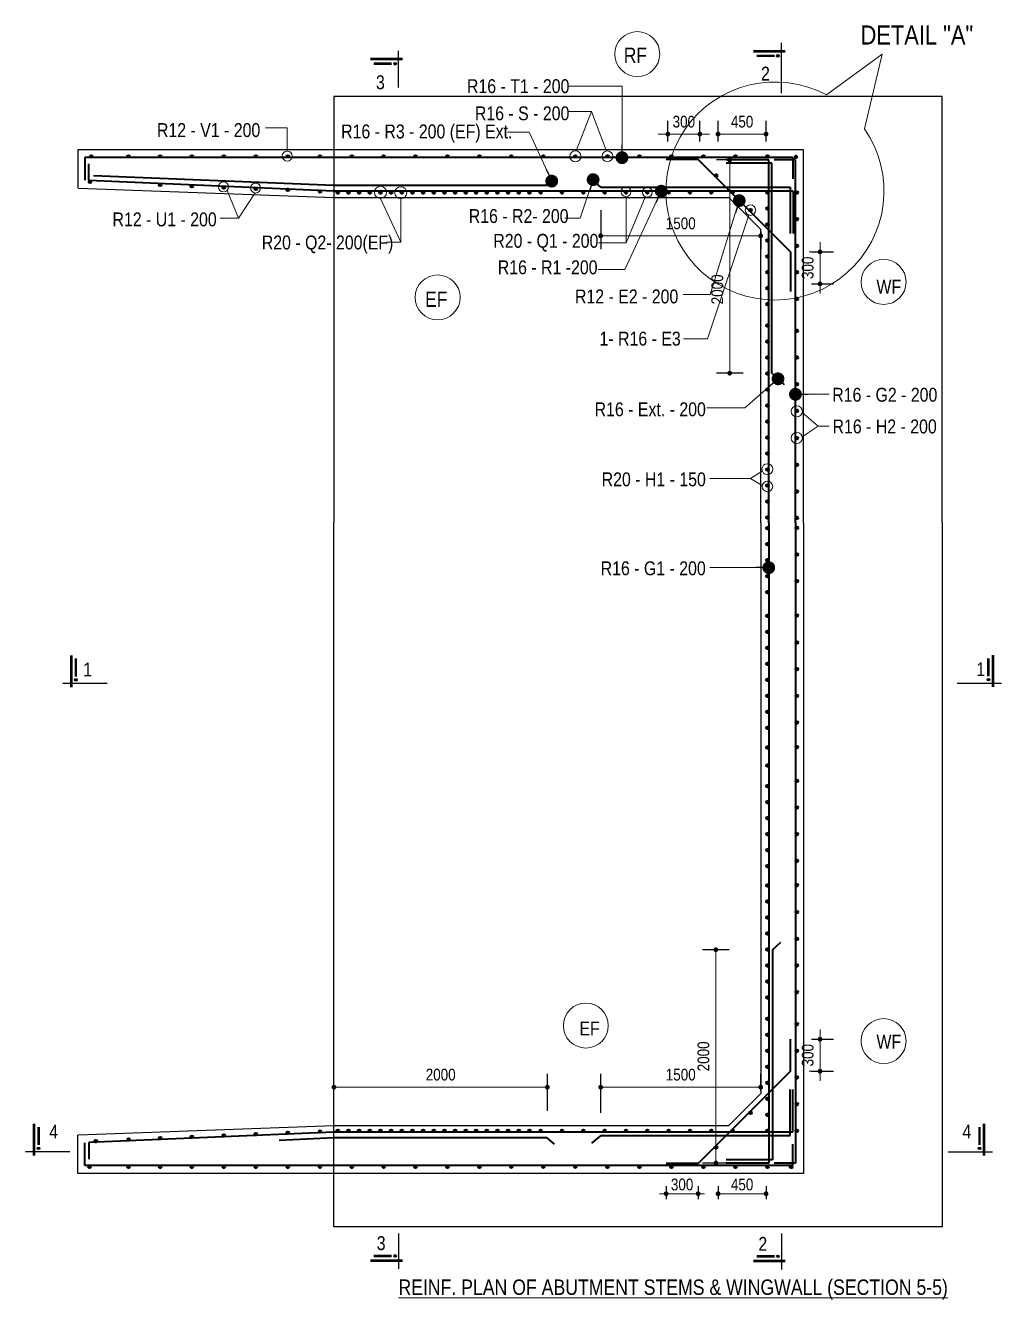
# Model space of a CAD drawing. Header units: millimetres. Extents: x -44822 to 222670, y -173707 to 25116.
# Drawn here: x 142569 to 151716, y 11327 to 23275 of the extents above; entities that cross this region are included whole.
import ezdxf

# ---------------------------------------------------------------- set-up
doc = ezdxf.new("R2010")
doc.units = ezdxf.units.MM
doc.header["$LTSCALE"] = 5
doc.header["$PDMODE"] = 2
doc.layers.add('Abutment W Line', color=200, linetype='Continuous')
doc.layers.add('Extra Line', color=70, linetype='Continuous')
for name, color, linetype, lineweight in [('Ber', 12, 'Continuous', 35), ('Dimision', 4, 'Continuous', 13), ('Text', 7, 'Continuous', 0)]:
    doc.layers.add(name, color=color, linetype=linetype, lineweight=lineweight)
doc.styles.get("Standard").update_dxf_attribs({"font": 'ARIALN.TTF'})
doc.dimstyles.new('ISO-25', dxfattribs={"dimtxt": 75, "dimasz": 45, "dimexe": 125, "dimexo": 75.625, "dimgap": 60, "dimtad": 1, "dimdec": 0, "dimtxsty": 'Standard', "dimblk": 'DOT', "dimcen": 52.5, "dimclrd": 256, "dimclre": 256, "dimclrt": 256, "dimadec": 0, "dimazin": 0, "dimtfac": 1, "dimtdec": 0, "dimtix": 1, "dimtmove": 0, "dimatfit": 3, "dimldrblk": 'DOT', "dimfxl": 1, "dimlwd": -1, "dimarcsym": 0})

# ---------------------------------------------------------------- blocks, each defined once
blk = doc.blocks.new('_Dot')
at = {"color": 0, "linetype": 'ByBlock', "lineweight": -2}
blk.add_line((-0.5, 0), (-1, 0), dxfattribs=at)
at = {"color": 0, "linetype": 'ByBlock', "const_width": 0.5}
blk.add_lwpolyline([(-0.25, 0, 1), (0.25, 0, 1)], format="xyb", close=True, dxfattribs=at)
blk = doc.blocks.new('*D268')
at = {"layer": 'Defpoints', "color": 0, "lineweight": 50, "transparency": 16777216}
for p in [(149060, 22256), (149060, 22110), (149510, 22110)]:
    blk.add_point(p, dxfattribs=at)
at = {"layer": 'Dimision', "lineweight": -2, "transparency": 16777216}
for p, q in [((149060, 22186), (149060, 22381)), ((149510, 22186), (149510, 22381))]:
    blk.add_line(p, q, dxfattribs=at)
at = {"layer": 'Dimision', "transparency": 16777216}
blk.add_line((149465, 22256), (149105, 22256), dxfattribs=at)
at = {"layer": 'Dimision', "transparency": 16777216, "xscale": 45, "yscale": 45, "zscale": 45, "rotation": 180}
blk.add_blockref('_Dot', (149060, 22256), dxfattribs=at)
at = {"layer": 'Dimision', "transparency": 16777216, "xscale": 45, "yscale": 45, "zscale": 45}
blk.add_blockref('_Dot', (149510, 22256), dxfattribs=at)
at = {"layer": 'Dimision', "transparency": 16777216, "insert": (149285, 22372), "char_height": 110, "attachment_point": 5}
blk.add_mtext('450', dxfattribs=at)
blk = doc.blocks.new('*D269')
at = {"layer": 'Defpoints', "color": 0, "lineweight": 50, "transparency": 16777216}
for p in [(148589, 22256), (148589, 22110), (148889, 22110)]:
    blk.add_point(p, dxfattribs=at)
at = {"layer": 'Dimision', "lineweight": -2, "transparency": 16777216}
for p, q in [((148589, 22186), (148589, 22381)), ((148889, 22186), (148889, 22381))]:
    blk.add_line(p, q, dxfattribs=at)
at = {"layer": 'Dimision', "transparency": 16777216}
for p, q in [((148544, 22256), (148499, 22256)), ((148889, 22256), (148589, 22256)), ((148934, 22256), (148979, 22256))]:
    blk.add_line(p, q, dxfattribs=at)
at = {"layer": 'Dimision', "transparency": 16777216, "xscale": 45, "yscale": 45, "zscale": 45}
blk.add_blockref('_Dot', (148589, 22256), dxfattribs=at)
at = {"layer": 'Dimision', "transparency": 16777216, "xscale": 45, "yscale": 45, "zscale": 45, "rotation": 180}
blk.add_blockref('_Dot', (148889, 22256), dxfattribs=at)
at = {"layer": 'Dimision', "transparency": 16777216, "insert": (148739, 22372), "char_height": 110, "attachment_point": 5}
blk.add_mtext('300', dxfattribs=at)
blk = doc.blocks.new('*D280')
at = {"layer": 'Defpoints', "color": 0, "lineweight": 50, "transparency": 16777216}
for p in [(149860, 21152), (149860, 20852), (150016, 20852)]:
    blk.add_point(p, dxfattribs=at)
at = {"layer": 'Dimision', "lineweight": -2, "transparency": 16777216}
for p, q in [((149936, 21152), (150141, 21152)), ((149936, 20852), (150141, 20852))]:
    blk.add_line(p, q, dxfattribs=at)
at = {"layer": 'Dimision', "transparency": 16777216}
for p, q in [((150016, 21197), (150016, 21242)), ((150016, 21152), (150016, 20852)), ((150016, 20807), (150016, 20762))]:
    blk.add_line(p, q, dxfattribs=at)
at = {"layer": 'Dimision', "transparency": 16777216, "xscale": 45, "yscale": 45, "zscale": 45}
for p, rotation in [((150016, 21152), 270), ((150016, 20852), 90)]:
    blk.add_blockref('_Dot', p, dxfattribs=dict(at, rotation=rotation))
at = {"layer": 'Dimision', "transparency": 16777216, "insert": (149900, 21002), "char_height": 110, "attachment_point": 5, "rotation": 90}
blk.add_mtext('300', dxfattribs=at)
blk = doc.blocks.new('*D264')
at = {"layer": 'Defpoints', "color": 0, "lineweight": 50, "transparency": 16777216}
for p in [(147960, 21619), (149460, 21415), (147960, 21302)]:
    blk.add_point(p, dxfattribs=at)
at = {"layer": 'Dimision', "lineweight": -2, "transparency": 16777216}
for p, q in [((147960, 21543), (147960, 21177)), ((149460, 21339), (149460, 21177))]:
    blk.add_line(p, q, dxfattribs=at)
at = {"layer": 'Dimision', "transparency": 16777216}
blk.add_line((149415, 21302), (148005, 21302), dxfattribs=at)
at = {"layer": 'Dimision', "transparency": 16777216, "xscale": 45, "yscale": 45, "zscale": 45, "rotation": 180}
blk.add_blockref('_Dot', (147960, 21302), dxfattribs=at)
at = {"layer": 'Dimision', "transparency": 16777216, "xscale": 45, "yscale": 45, "zscale": 45}
blk.add_blockref('_Dot', (149460, 21302), dxfattribs=at)
at = {"layer": 'Dimision', "transparency": 16777216, "insert": (148710, 21418), "char_height": 110, "attachment_point": 5}
blk.add_mtext('1500', dxfattribs=at)
blk = doc.blocks.new('*D265')
at = {"layer": 'Defpoints', "color": 0, "lineweight": 50, "transparency": 16777216}
for p in [(149535, 22014), (149169, 20014), (149371, 20014)]:
    blk.add_point(p, dxfattribs=at)
at = {"layer": 'Dimision', "lineweight": -2, "transparency": 16777216}
for p, q in [((149459, 22014), (149044, 22014)), ((149295, 20014), (149044, 20014))]:
    blk.add_line(p, q, dxfattribs=at)
at = {"layer": 'Dimision', "transparency": 16777216}
blk.add_line((149169, 21969), (149169, 20059), dxfattribs=at)
at = {"layer": 'Dimision', "transparency": 16777216, "xscale": 45, "yscale": 45, "zscale": 45}
for p, rotation in [((149169, 22014), 90), ((149169, 20014), 270)]:
    blk.add_blockref('_Dot', p, dxfattribs=dict(at, rotation=rotation))
at = {"layer": 'Dimision', "transparency": 16777216, "insert": (149053, 20800), "char_height": 110, "attachment_point": 5, "rotation": 90}
blk.add_mtext('2000', dxfattribs=at)
blk = doc.blocks.new('*D272')
at = {"layer": 'Defpoints', "color": 0, "lineweight": 50, "transparency": 16777216}
for p in [(149060, 12465), (149510, 12465), (149060, 12319)]:
    blk.add_point(p, dxfattribs=at)
at = {"layer": 'Dimision', "lineweight": -2, "transparency": 16777216}
for p, q in [((149060, 12389), (149060, 12269)), ((149510, 12389), (149510, 12269))]:
    blk.add_line(p, q, dxfattribs=at)
at = {"layer": 'Dimision', "transparency": 16777216}
blk.add_line((149465, 12319), (149105, 12319), dxfattribs=at)
at = {"layer": 'Dimision', "transparency": 16777216, "xscale": 45, "yscale": 45, "zscale": 45, "rotation": 180}
blk.add_blockref('_Dot', (149060, 12319), dxfattribs=at)
at = {"layer": 'Dimision', "transparency": 16777216, "xscale": 45, "yscale": 45, "zscale": 45}
blk.add_blockref('_Dot', (149510, 12319), dxfattribs=at)
at = {"layer": 'Dimision', "transparency": 16777216, "insert": (149285, 12405), "char_height": 110, "attachment_point": 5}
blk.add_mtext('450', dxfattribs=at)
blk = doc.blocks.new('*D273')
at = {"layer": 'Defpoints', "color": 0, "lineweight": 50, "transparency": 16777216}
for p in [(148573, 12465), (148873, 12465), (148573, 12319)]:
    blk.add_point(p, dxfattribs=at)
at = {"layer": 'Dimision', "lineweight": -2, "transparency": 16777216}
for p, q in [((148573, 12389), (148573, 12269)), ((148873, 12389), (148873, 12269))]:
    blk.add_line(p, q, dxfattribs=at)
at = {"layer": 'Dimision', "transparency": 16777216}
blk.add_line((148828, 12319), (148618, 12319), dxfattribs=at)
at = {"layer": 'Dimision', "transparency": 16777216, "xscale": 45, "yscale": 45, "zscale": 45, "rotation": 180}
blk.add_blockref('_Dot', (148573, 12319), dxfattribs=at)
at = {"layer": 'Dimision', "transparency": 16777216, "xscale": 45, "yscale": 45, "zscale": 45}
blk.add_blockref('_Dot', (148873, 12319), dxfattribs=at)
at = {"layer": 'Dimision', "transparency": 16777216, "insert": (148723, 12405), "char_height": 110, "attachment_point": 5}
blk.add_mtext('300', dxfattribs=at)
blk = doc.blocks.new('*D281')
at = {"layer": 'Defpoints', "color": 0, "lineweight": 50, "transparency": 16777216}
for p in [(149860, 13768), (150016, 13768), (149860, 13468)]:
    blk.add_point(p, dxfattribs=at)
at = {"layer": 'Dimision', "lineweight": -2, "transparency": 16777216}
for p, q in [((149936, 13768), (150141, 13768)), ((149936, 13468), (150141, 13468))]:
    blk.add_line(p, q, dxfattribs=at)
at = {"layer": 'Dimision', "transparency": 16777216}
for p, q in [((150016, 13813), (150016, 13858)), ((150016, 13468), (150016, 13768)), ((150016, 13423), (150016, 13378))]:
    blk.add_line(p, q, dxfattribs=at)
at = {"layer": 'Dimision', "transparency": 16777216, "xscale": 45, "yscale": 45, "zscale": 45}
for p, rotation in [((150016, 13768), 270), ((150016, 13468), 90)]:
    blk.add_blockref('_Dot', p, dxfattribs=dict(at, rotation=rotation))
at = {"layer": 'Dimision', "transparency": 16777216, "insert": (149900, 13618), "char_height": 110, "attachment_point": 5, "rotation": 90}
blk.add_mtext('300', dxfattribs=at)
blk = doc.blocks.new('*D274')
at = {"layer": 'Defpoints', "color": 0, "lineweight": 50, "transparency": 16777216}
for p in [(147960, 13318), (149460, 13205), (147960, 13001)]:
    blk.add_point(p, dxfattribs=at)
at = {"layer": 'Dimision', "lineweight": -2, "transparency": 16777216}
for p, q in [((147960, 13077), (147960, 13443)), ((149460, 13281), (149460, 13443))]:
    blk.add_line(p, q, dxfattribs=at)
at = {"layer": 'Dimision', "transparency": 16777216}
blk.add_line((149415, 13318), (148005, 13318), dxfattribs=at)
at = {"layer": 'Dimision', "transparency": 16777216, "xscale": 45, "yscale": 45, "zscale": 45, "rotation": 180}
blk.add_blockref('_Dot', (147960, 13318), dxfattribs=at)
at = {"layer": 'Dimision', "transparency": 16777216, "xscale": 45, "yscale": 45, "zscale": 45}
blk.add_blockref('_Dot', (149460, 13318), dxfattribs=at)
at = {"layer": 'Dimision', "transparency": 16777216, "insert": (148710, 13435), "char_height": 110, "attachment_point": 5}
blk.add_mtext('1500', dxfattribs=at)
blk = doc.blocks.new('*D275')
at = {"layer": 'Defpoints', "color": 0, "lineweight": 50, "transparency": 16777216}
for p in [(149039, 14607), (149240, 14607), (149535, 12607)]:
    blk.add_point(p, dxfattribs=at)
at = {"layer": 'Dimision', "lineweight": -2, "transparency": 16777216}
for p, q in [((149165, 14607), (148914, 14607)), ((149459, 12607), (148914, 12607))]:
    blk.add_line(p, q, dxfattribs=at)
at = {"layer": 'Dimision', "transparency": 16777216}
blk.add_line((149039, 12652), (149039, 14562), dxfattribs=at)
at = {"layer": 'Dimision', "transparency": 16777216, "xscale": 45, "yscale": 45, "zscale": 45}
for p, rotation in [((149039, 14607), 90), ((149039, 12607), 270)]:
    blk.add_blockref('_Dot', p, dxfattribs=dict(at, rotation=rotation))
at = {"layer": 'Dimision', "transparency": 16777216, "insert": (148923, 13607), "char_height": 110, "attachment_point": 5, "rotation": 90}
blk.add_mtext('2000', dxfattribs=at)
blk = doc.blocks.new('*D276')
at = {"layer": 'Defpoints', "color": 0, "lineweight": 50, "transparency": 16777216}
for p in [(147460, 13318), (145460, 13050), (147460, 13021)]:
    blk.add_point(p, dxfattribs=at)
at = {"layer": 'Dimision', "lineweight": -2, "transparency": 16777216}
for p, q in [((145460, 13126), (145460, 13443)), ((147460, 13096), (147460, 13443))]:
    blk.add_line(p, q, dxfattribs=at)
at = {"layer": 'Dimision', "transparency": 16777216}
blk.add_line((145505, 13318), (147415, 13318), dxfattribs=at)
at = {"layer": 'Dimision', "transparency": 16777216, "xscale": 45, "yscale": 45, "zscale": 45, "rotation": 180}
blk.add_blockref('_Dot', (145460, 13318), dxfattribs=at)
at = {"layer": 'Dimision', "transparency": 16777216, "xscale": 45, "yscale": 45, "zscale": 45}
blk.add_blockref('_Dot', (147460, 13318), dxfattribs=at)
at = {"layer": 'Dimision', "transparency": 16777216, "insert": (146460, 13435), "char_height": 110, "attachment_point": 5}
blk.add_mtext('2000', dxfattribs=at)

msp = doc.modelspace()

# ---------------------------------------------------------------- hatches: boundary and pattern name
at = {"layer": 'Ber'}
for points in [[(143198.7, 22047.5, -1), (143173.7, 22047.5, -1)], [(143198.7, 22047.5, -1), (143173.7, 22047.5, -1)], [(143546.5, 22047.5, -1), (143521.5, 22047.5, -1)], [(143546.5, 22047.5, -1), (143521.5, 22047.5, -1)], [(143844.4, 22047.5, -1), (143819.4, 22047.5, -1)], [(143844.4, 22047.5, -1), (143819.4, 22047.5, -1)], [(144141, 22047.5, -1), (144116, 22047.5, -1)], [(144141, 22047.5, -1), (144116, 22047.5, -1)], [(144439.1, 22047.5, -1), (144414.1, 22047.5, -1)], [(144439.1, 22047.5, -1), (144414.1, 22047.5, -1)], [(144739.8, 22047.5, -1), (144714.8, 22047.5, -1)], [(144739.8, 22047.5, -1), (144714.8, 22047.5, -1)], [(145040.4, 22047.5, -1), (145015.4, 22047.5, -1)], [(145040.4, 22047.5, -1), (145015.4, 22047.5, -1)], [(145341.1, 22047.5, -1), (145316.1, 22047.5, -1)], [(145639.2, 22047.5, -1), (145614.2, 22047.5, -1)], [(145937.8, 22047.5, -1), (145912.8, 22047.5, -1)], [(146236.5, 22047.5, -1), (146211.5, 22047.5, -1)], [(146236.5, 22047.5, -1), (146211.5, 22047.5, -1)], [(146536.5, 22047.5, -1), (146511.5, 22047.5, -1)], [(146536.5, 22047.5, -1), (146511.5, 22047.5, -1)], [(146836.5, 22047.5, -1), (146811.5, 22047.5, -1)], [(146836.5, 22047.5, -1), (146811.5, 22047.5, -1)], [(147135.1, 22047.5, -1), (147110.1, 22047.5, -1)], [(147135.1, 22047.5, -1), (147110.1, 22047.5, -1)], [(147435.1, 22047.5, -1), (147410.1, 22047.5, -1)], [(147435.1, 22047.5, -1), (147410.1, 22047.5, -1)], [(147735.1, 22047.5, -1), (147710.1, 22047.5, -1)], [(147735.1, 22047.5, -1), (147710.1, 22047.5, -1)], [(148035.1, 22047.5, -1), (148010.1, 22047.5, -1)], [(148035.1, 22047.5, -1), (148010.1, 22047.5, -1)], [(148335.1, 22047.5, -1), (148310.1, 22047.5, -1)], [(148335.1, 22047.5, -1), (148310.1, 22047.5, -1)], [(148635.1, 22047.5, -1), (148610.1, 22047.5, -1)], [(148635.1, 22047.5, -1), (148610.1, 22047.5, -1)], [(148935.1, 22047.5, -1), (148910.1, 22047.5, -1)], [(148935.1, 22047.5, -1), (148910.1, 22047.5, -1)], [(149235.1, 22047.5, -1), (149210.1, 22047.5, -1)], [(149235.1, 22047.5, -1), (149210.1, 22047.5, -1)], [(149535.1, 22047.5, -1), (149510.1, 22047.5, -1)], [(149535.1, 22047.5, -1), (149510.1, 22047.5, -1)], [(149802.9, 22041.3, -1), (149777.9, 22041.3, -1)], [(149802.9, 22041.3, -1), (149777.9, 22041.3, -1)], [(149054.5, 21866.2, -1), (149029.5, 21866.2, -1)], [(143186.1, 21808.6, -1), (143161.1, 21808.6, -1)], [(143844.4, 21780.8, -1), (143819.4, 21780.8, -1)], [(144141, 21767.6, -1), (144116, 21767.6, -1)], [(144439.1, 21754.9, -1), (144414.1, 21754.9, -1)], [(144739.8, 21741.5, -1), (144714.8, 21741.5, -1)], [(145040.4, 21732.2, -1), (145015.4, 21732.2, -1)], [(145341.1, 21716.4, -1), (145316.1, 21716.4, -1)], [(145508.3, 21709.7, -1), (145483.3, 21709.7, -1)], [(145608.3, 21709.7, -1), (145583.3, 21709.7, -1)], [(145708.3, 21709.7, -1), (145683.3, 21709.7, -1)], [(145808.3, 21709.7, -1), (145783.3, 21709.7, -1)], [(145908.3, 21709.7, -1), (145883.3, 21709.7, -1)], [(146008.3, 21709.7, -1), (145983.3, 21709.7, -1)], [(146108.3, 21709.7, -1), (146083.3, 21709.7, -1)], [(146208.3, 21709.7, -1), (146183.3, 21709.7, -1)], [(146308.3, 21709.7, -1), (146283.3, 21709.7, -1)], [(146408.3, 21709.7, -1), (146383.3, 21709.7, -1)], [(146508.3, 21709.7, -1), (146483.3, 21709.7, -1)], [(146608.3, 21709.7, -1), (146583.3, 21709.7, -1)], [(146708.3, 21709.7, -1), (146683.3, 21709.7, -1)], [(146805.9, 21709.7, -1), (146780.9, 21709.7, -1)], [(146905.9, 21709.7, -1), (146880.9, 21709.7, -1)], [(147005.9, 21709.7, -1), (146980.9, 21709.7, -1)], [(147105.9, 21709.7, -1), (147080.9, 21709.7, -1)], [(147205.9, 21709.7, -1), (147180.9, 21709.7, -1)], [(147305.9, 21709.7, -1), (147280.9, 21709.7, -1)], [(147409.4, 21709.7, -1), (147384.4, 21709.7, -1)], [(147609.3, 21709.7, -1), (147584.3, 21709.7, -1)], [(147809.3, 21709.7, -1), (147784.3, 21709.7, -1)], [(148009.3, 21709.7, -1), (147984.3, 21709.7, -1)], [(148209.3, 21709.7, -1), (148184.3, 21709.7, -1)], [(148409.3, 21709.7, -1), (148384.3, 21709.7, -1)], [(148609.3, 21709.7, -1), (148584.3, 21709.7, -1)], [(148809.3, 21709.7, -1), (148784.3, 21709.7, -1)], [(149009.3, 21709.7, -1), (148984.3, 21709.7, -1)], [(149209.3, 21709.7, -1), (149184.3, 21709.7, -1)], [(149535.1, 21709.7, -1), (149510.1, 21709.7, -1)], [(149810.1, 21709.7, -1), (149785.1, 21709.7, -1)], [(149376.5, 21543.2, -1), (149351.5, 21543.2, -1)], [(149535.1, 21559.7, -1), (149510.1, 21559.7, -1)], [(149535.1, 21409.7, -1), (149510.1, 21409.7, -1)], [(149810.1, 21459.7, -1), (149785.1, 21459.7, -1)], [(149535.1, 21259.7, -1), (149510.1, 21259.7, -1)], [(149810.1, 21209.7, -1), (149785.1, 21209.7, -1)], [(149535.1, 21109.7, -1), (149510.1, 21109.7, -1)], [(149535.1, 20959.7, -1), (149510.1, 20959.7, -1)], [(149810.1, 20959.7, -1), (149785.1, 20959.7, -1)], [(149535.1, 20809.7, -1), (149510.1, 20809.7, -1)], [(149535.1, 20659.7, -1), (149510.1, 20659.7, -1)], [(149810.1, 20709.7, -1), (149785.1, 20709.7, -1)], [(149535.1, 20459.7, -1), (149510.1, 20459.7, -1)], [(149535.1, 20309.7, -1), (149510.1, 20309.7, -1)], [(149810.1, 20409.7, -1), (149785.1, 20409.7, -1)], [(149535.1, 20159.7, -1), (149510.1, 20159.7, -1)], [(149810.1, 20159.7, -1), (149785.1, 20159.7, -1)], [(149535.1, 20009.7, -1), (149510.1, 20009.7, -1)], [(149535.1, 19859.7, -1), (149510.1, 19859.7, -1)], [(149810.1, 19909.7, -1), (149785.1, 19909.7, -1)], [(149535.1, 19709.7, -1), (149510.1, 19709.7, -1)], [(149810.1, 19659.7, -1), (149785.1, 19659.7, -1)], [(149535.1, 19559.7, -1), (149510.1, 19559.7, -1)], [(149535.1, 19409.7, -1), (149510.1, 19409.7, -1)], [(149810.1, 19405.9, -1), (149785.1, 19405.9, -1)], [(149535.1, 19259.7, -1), (149510.1, 19259.7, -1)], [(149535.1, 19109.7, -1), (149510.1, 19109.7, -1)], [(149810.1, 19155.9, -1), (149785.1, 19155.9, -1)], [(149535.1, 18959.7, -1), (149510.1, 18959.7, -1)], [(149810.1, 18905.9, -1), (149785.1, 18905.9, -1)], [(149535.1, 18809.7, -1), (149510.1, 18809.7, -1)], [(149535.1, 18659.7, -1), (149510.1, 18659.7, -1)], [(149810.1, 18655.9, -1), (149785.1, 18655.9, -1)], [(149535.1, 18560.3, 1), (149510.1, 18560.3, 1)], [(149810.1, 18564.1, 1), (149785.1, 18564.1, 1)], [(149535.1, 18410.3, 1), (149510.1, 18410.3, 1)], [(149810.1, 18314.1, 1), (149785.1, 18314.1, 1)], [(149535.1, 18260.3, 1), (149510.1, 18260.3, 1)], [(149535.1, 18110.3, 1), (149510.1, 18110.3, 1)], [(149810.1, 18064.1, 1), (149785.1, 18064.1, 1)], [(149535.1, 17960.3, 1), (149510.1, 17960.3, 1)], [(149535.1, 17739.2, 1), (149510.1, 17739.2, 1)], [(149810.1, 17743, 1), (149785.1, 17743, 1)], [(149535.1, 17589.2, 1), (149510.1, 17589.2, 1)], [(149535.1, 17439.2, 1), (149510.1, 17439.2, 1)], [(149810.1, 17489.2, 1), (149785.1, 17489.2, 1)], [(149535.1, 17289.2, 1), (149510.1, 17289.2, 1)], [(149810.1, 17239.2, 1), (149785.1, 17239.2, 1)], [(149535.1, 17139.2, 1), (149510.1, 17139.2, 1)], [(149535.1, 16989.2, 1), (149510.1, 16989.2, 1)], [(149810.1, 16989.2, 1), (149785.1, 16989.2, 1)], [(149535.1, 16839.2, 1), (149510.1, 16839.2, 1)], [(149810.1, 16739.2, 1), (149785.1, 16739.2, 1)], [(149535.1, 16689.2, 1), (149510.1, 16689.2, 1)], [(149535.1, 16504.2, 1), (149510.1, 16504.2, 1)], [(149810.1, 16508, 1), (149785.1, 16508, 1)], [(149535.1, 16333.7, 1), (149510.1, 16333.7, 1)], [(149535.1, 16142, 1), (149510.1, 16142, 1)], [(149810.1, 16192, 1), (149785.1, 16192, 1)], [(149535.1, 15992, 1), (149510.1, 15992, 1)], [(149810.1, 15942, 1), (149785.1, 15942, 1)], [(149535.1, 15842, 1), (149510.1, 15842, 1)], [(149535.1, 15692, 1), (149510.1, 15692, 1)], [(149810.1, 15692, 1), (149785.1, 15692, 1)], [(149535.1, 15542, 1), (149510.1, 15542, 1)], [(149810.1, 15442, 1), (149785.1, 15442, 1)], [(149535.1, 15392, 1), (149510.1, 15392, 1)], [(149535.1, 15210.3, 1), (149510.1, 15210.3, 1)], [(149810.1, 15214.1, 1), (149785.1, 15214.1, 1)], [(149535.1, 15060.3, 1), (149510.1, 15060.3, 1)], [(149810.1, 14960.3, 1), (149785.1, 14960.3, 1)], [(149535.1, 14910.3, 1), (149510.1, 14910.3, 1)], [(149535.1, 14760.3, 1), (149510.1, 14760.3, 1)], [(149810.1, 14710.3, 1), (149785.1, 14710.3, 1)], [(149535.1, 14610.3, 1), (149510.1, 14610.3, 1)], [(149535.1, 14460.3, 1), (149510.1, 14460.3, 1)], [(149810.1, 14460.3, 1), (149785.1, 14460.3, 1)], [(149535.1, 14310.3, 1), (149510.1, 14310.3, 1)], [(149810.1, 14210.3, 1), (149785.1, 14210.3, 1)], [(149535.1, 14160.3, 1), (149510.1, 14160.3, 1)], [(149535.1, 13960.3, 1), (149510.1, 13960.3, 1)], [(149810.1, 13910.3, 1), (149785.1, 13910.3, 1)], [(149535.1, 13810.3, 1), (149510.1, 13810.3, 1)], [(149535.1, 13660.3, 1), (149510.1, 13660.3, 1)], [(149810.1, 13660.3, 1), (149785.1, 13660.3, 1)], [(149535.1, 13510.3, 1), (149510.1, 13510.3, 1)], [(149810.1, 13410.3, 1), (149785.1, 13410.3, 1)], [(149535.1, 13360.3, 1), (149510.1, 13360.3, 1)], [(149535.1, 13210.3, 1), (149510.1, 13210.3, 1)], [(149810.1, 13160.3, 1), (149785.1, 13160.3, 1)], [(149376.5, 13076.8, 1), (149351.5, 13076.8, 1)], [(149535.1, 13060.3, 1), (149510.1, 13060.3, 1)], [(145341.1, 12903.5, 1), (145316.1, 12903.5, 1)], [(145508.3, 12910.3, 1), (145483.3, 12910.3, 1)], [(145608.3, 12910.3, 1), (145583.3, 12910.3, 1)], [(145708.3, 12910.3, 1), (145683.3, 12910.3, 1)], [(145808.3, 12910.3, 1), (145783.3, 12910.3, 1)], [(145908.3, 12910.3, 1), (145883.3, 12910.3, 1)], [(146008.3, 12910.3, 1), (145983.3, 12910.3, 1)], [(146108.3, 12910.3, 1), (146083.3, 12910.3, 1)], [(146208.3, 12910.3, 1), (146183.3, 12910.3, 1)], [(146308.3, 12910.3, 1), (146283.3, 12910.3, 1)], [(146408.3, 12910.3, 1), (146383.3, 12910.3, 1)], [(146508.3, 12910.3, 1), (146483.3, 12910.3, 1)], [(146608.3, 12910.3, 1), (146583.3, 12910.3, 1)], [(146708.3, 12910.3, 1), (146683.3, 12910.3, 1)], [(146805.9, 12910.3, 1), (146780.9, 12910.3, 1)], [(146905.9, 12910.3, 1), (146880.9, 12910.3, 1)], [(147005.9, 12910.3, 1), (146980.9, 12910.3, 1)], [(147105.9, 12910.3, 1), (147080.9, 12910.3, 1)], [(147205.9, 12910.3, 1), (147180.9, 12910.3, 1)], [(147305.9, 12910.3, 1), (147280.9, 12910.3, 1)], [(147409.4, 12910.3, 1), (147384.4, 12910.3, 1)], [(147609.3, 12910.3, 1), (147584.3, 12910.3, 1)], [(147809.3, 12910.3, 1), (147784.3, 12910.3, 1)], [(148009.3, 12910.3, 1), (147984.3, 12910.3, 1)], [(148209.3, 12910.3, 1), (148184.3, 12910.3, 1)], [(148409.3, 12910.3, 1), (148384.3, 12910.3, 1)], [(148609.3, 12910.3, 1), (148584.3, 12910.3, 1)], [(148809.3, 12910.3, 1), (148784.3, 12910.3, 1)], [(149009.3, 12910.3, 1), (148984.3, 12910.3, 1)], [(149209.3, 12910.3, 1), (149184.3, 12910.3, 1)], [(149535.1, 12910.3, 1), (149510.1, 12910.3, 1)], [(149810.1, 12910.3, 1), (149785.1, 12910.3, 1)], [(143241, 12813.1, 1), (143216, 12813.1, 1)], [(143548.4, 12827.3, 1), (143523.4, 12827.3, 1)], [(143844.4, 12839.9, 1), (143819.4, 12839.9, 1)], [(144141, 12852.5, 1), (144116, 12852.5, 1)], [(144439.1, 12865.4, 1), (144414.1, 12865.4, 1)], [(144739.8, 12878.6, 1), (144714.8, 12878.6, 1)], [(145040.4, 12890.4, 1), (145015.4, 12890.4, 1)], [(149054.5, 12753.7, 1), (149029.5, 12753.7, 1)], [(143180.4, 12572.5, 1), (143155.4, 12572.5, 1)], [(143545.6, 12572.5, 1), (143520.6, 12572.5, 1)], [(143844.4, 12572.5, 1), (143819.4, 12572.5, 1)], [(144141, 12572.5, 1), (144116, 12572.5, 1)], [(144439.1, 12572.5, 1), (144414.1, 12572.5, 1)], [(144739.8, 12572.5, 1), (144714.8, 12572.5, 1)], [(145040.4, 12572.5, 1), (145015.4, 12572.5, 1)], [(145341.1, 12572.5, 1), (145316.1, 12572.5, 1)], [(145639.2, 12572.5, 1), (145614.2, 12572.5, 1)], [(145937.8, 12572.5, 1), (145912.8, 12572.5, 1)], [(146236.5, 12572.5, 1), (146211.5, 12572.5, 1)], [(146536.5, 12572.5, 1), (146511.5, 12572.5, 1)], [(146836.5, 12572.5, 1), (146811.5, 12572.5, 1)], [(147135.1, 12572.5, 1), (147110.1, 12572.5, 1)], [(147435.1, 12572.5, 1), (147410.1, 12572.5, 1)], [(147735.1, 12572.5, 1), (147710.1, 12572.5, 1)], [(148035.1, 12572.5, 1), (148010.1, 12572.5, 1)], [(148335.1, 12572.5, 1), (148310.1, 12572.5, 1)], [(148635.1, 12572.5, 1), (148610.1, 12572.5, 1)], [(148935.1, 12572.5, 1), (148910.1, 12572.5, 1)], [(149235.1, 12572.5, 1), (149210.1, 12572.5, 1)], [(149535.1, 12572.5, 1), (149510.1, 12572.5, 1)], [(149757.5, 12571.8, 1), (149732.5, 12571.8, 1)]]:
    msp.add_hatch(color=256, dxfattribs=at).paths.add_polyline_path(points)
at = {"layer": 'Extra Line'}
for points in [[(149608.9, 22989.8, -1), (149633.4, 22989.8, -1)], [(146020.6, 22915.9, -1), (146045, 22915.9, -1)], [(143052.7, 17138.1, -1), (143028.3, 17138.1, -1)], [(151582, 17139.9, -1), (151606.4, 17139.9, -1)], [(142703.1, 12744.8, -1), (142678.6, 12744.8, -1)], [(151497.9, 12744.8, -1), (151522.3, 12744.8, -1)], [(146045, 11735.3, -1), (146020.6, 11735.3, -1)], [(149633.4, 11731.8, -1), (149608.9, 11731.8, -1)]]:
    msp.add_hatch(color=256, dxfattribs=at).paths.add_polyline_path(points)

# ---------------------------------------------------------------- linework, layer by layer
at = {"layer": 'Abutment W Line'}
for p, q in [((149860.1, 22110), (143060.1, 22110)), ((149860.1, 22110), (143065.7, 22110)), ((149860.1, 18610), (149860.1, 22110)), ((143065.7, 21748.9), (145460.1, 21660)), ((145460.1, 21660), (149160.1, 21660)), ((149460.1, 21360), (149160.1, 21660)), ((149460.1, 18610), (149460.1, 21360)), ((149460.1, 18610), (149460.1, 13260)), ((149860.1, 18610), (149860.1, 12510)), ((149460.1, 13260), (149160.1, 12960)), ((143065.7, 12871.1), (145460.1, 12960)), ((145460.1, 12960), (149160.1, 12960)), ((149860.1, 12510), (143060.1, 12510))]:
    msp.add_line(p, q, dxfattribs=at)
for points in [[(143060.1, 22110), (143060.1, 21749)], [(143060.1, 12510), (143060.1, 12871)]]:
    msp.add_lwpolyline(points, dxfattribs=at)
at = {"layer": 'Ber'}
for p, q in [((149760.8, 22035), (143123.9, 22035)), ((149760.8, 22035), (143123.9, 22035)), ((148872.8, 22018), (148572.5, 22018)), ((149738.5, 21152.3), (148872.8, 22018)), ((149535.1, 22013.7), (149135.1, 22013.7)), ((149535.1, 18610), (149535.1, 22013.7)), ((149785.1, 22013.7), (149585.1, 22013.7)), ((149760.8, 22035), (149760.8, 21835)), ((149785.1, 22030), (149785.1, 22035)), ((149785.1, 18610), (149785.1, 22013.7)), ((149563.8, 21983.1), (149135.1, 21983.1)), ((149563.8, 20014), (149563.8, 21983.1)), ((147458.4, 21775.3), (147543.9, 21849.5)), ((147960.1, 21759.9), (147874.5, 21834.1)), ((147960.1, 21759.9), (149735.5, 21759.9)), ((149735.5, 21759.9), (149735.5, 21322.3)), ((149763.9, 21722.3), (149763.9, 21322.3)), ((149738.5, 21152.3), (149738.5, 20780.7)), ((149738.5, 21152.3), (149738.5, 20851.7)), ((149563.8, 20014), (149680.2, 19908.2)), ((149535.1, 18610), (149535.1, 12606.5)), ((149785.1, 18610), (149785.1, 12605.4)), ((149570.4, 14607), (149647.5, 14677)), ((149570.4, 14607), (149570.4, 12637.1)), ((149738.5, 13467.7), (149738.5, 13768.3)), ((149738.5, 13467.7), (149738.5, 13768.3)), ((149738.5, 13467.7), (148872.8, 12602)), ((149735.8, 12866.5), (149735.8, 13297.7)), ((149760.6, 12897.7), (149760.6, 13297.7)), ((147960.1, 12866.5), (147874.5, 12792.3)), ((147960.1, 12866.5), (149735.8, 12866.5)), ((149760.8, 12585), (149760.8, 12785)), ((149760.8, 12585), (143123.9, 12585)), ((148872.8, 12602), (148572.5, 12602)), ((148872.8, 12602), (148572.5, 12602)), ((149570.4, 12637.1), (149135.1, 12637.1)), ((149535.1, 12606.5), (149135.1, 12606.5)), ((149785.1, 12606.3), (149585.1, 12606.3))]:
    msp.add_line(p, q, dxfattribs=at)
for points in [[(143123.9, 22035), (143123.9, 21837.8)], [(143123.9, 22035), (143123.9, 21823.1)], [(143163.6, 21822.2), (143163.6, 21977.3)], [(143163.6, 21822.2), (143163.6, 21977.3)], [(149763.9, 21722.3), (145460.1, 21722.3), (143163.6, 21822.2)], [(147527.7, 21835.4), (147458.4, 21775.3), (145460.1, 21775.3), (143205.9, 21864.1)], [(143123.9, 12585), (143123.9, 12796.9)], [(149760.6, 12897.7), (145460.1, 12897.7), (143163.6, 12797.8)], [(143163.6, 12797.8), (143163.6, 12642.7)], [(147527.7, 12784), (147458.4, 12844.1), (145460.1, 12844.1), (144947.2, 12819.5)]]:
    msp.add_lwpolyline(points, dxfattribs=at)
for centre in [(143186.2, 22047.5), (143186.2, 22047.5), (143534, 22047.5), (143534, 22047.5), (143831.9, 22047.5), (143831.9, 22047.5), (144128.5, 22047.5), (144128.5, 22047.5), (144426.6, 22047.5), (144426.6, 22047.5), (144727.3, 22047.5), (144727.3, 22047.5), (145027.9, 22047.5), (145027.9, 22047.5), (145328.6, 22047.5), (145626.7, 22047.5), (145925.3, 22047.5), (146224, 22047.5), (146224, 22047.5), (146524, 22047.5), (146524, 22047.5), (146824, 22047.5), (146824, 22047.5), (147122.6, 22047.5), (147122.6, 22047.5), (147422.6, 22047.5), (147422.6, 22047.5), (147722.6, 22047.5), (147722.6, 22047.5), (148022.6, 22047.5), (148022.6, 22047.5), (148322.6, 22047.5), (148322.6, 22047.5), (148622.6, 22047.5), (148622.6, 22047.5), (148922.6, 22047.5), (148922.6, 22047.5), (149222.6, 22047.5), (149222.6, 22047.5), (149522.6, 22047.5), (149522.6, 22047.5), (149790.4, 22041.3), (149790.4, 22041.3), (149042, 21866.2), (143173.6, 21808.6), (143831.9, 21780.8), (144128.5, 21767.6), (144426.6, 21754.9), (144727.3, 21741.5), (145027.9, 21732.2), (145328.6, 21716.4), (145495.8, 21709.7), (145595.8, 21709.7), (145695.8, 21709.7), (145795.8, 21709.7), (145895.8, 21709.7), (145995.8, 21709.7), (146095.8, 21709.7), (146195.8, 21709.7), (146295.8, 21709.7), (146395.8, 21709.7), (146495.8, 21709.7), (146595.8, 21709.7), (146695.8, 21709.7), (146793.4, 21709.7), (146893.4, 21709.7), (146993.4, 21709.7), (147093.4, 21709.7), (147193.4, 21709.7), (147293.4, 21709.7), (147396.9, 21709.7), (147596.8, 21709.7), (147796.8, 21709.7), (147996.8, 21709.7), (148196.8, 21709.7), (148396.8, 21709.7), (148596.8, 21709.7), (148796.8, 21709.7), (148996.8, 21709.7), (149196.8, 21709.7), (149522.6, 21709.7), (149797.6, 21709.7), (149364, 21543.2), (149522.6, 21559.7), (149522.6, 21409.7), (149797.6, 21459.7), (149522.6, 21259.7), (149797.6, 21209.7), (149522.6, 21109.7), (149522.6, 20959.7), (149797.6, 20959.7), (149522.6, 20809.7), (149522.6, 20659.7), (149797.6, 20709.7), (149522.6, 20459.7), (149522.6, 20309.7), (149797.6, 20409.7), (149522.6, 20159.7), (149797.6, 20159.7), (149522.6, 20009.7), (149522.6, 19859.7), (149797.6, 19909.7), (149522.6, 19709.7), (149797.6, 19659.7), (149522.6, 19559.7), (149522.6, 19409.7), (149797.6, 19405.9), (149522.6, 19259.7), (149522.6, 19109.7), (149797.6, 19155.9), (149522.6, 18959.7), (149797.6, 18905.9), (149522.6, 18809.7), (149522.6, 18659.7), (149797.6, 18655.9), (149522.6, 18560.3), (149797.6, 18564.1), (149522.6, 18410.3), (149797.6, 18314.1), (149522.6, 18260.3), (149522.6, 18110.3), (149797.6, 18064.1), (149522.6, 17960.3), (149522.6, 17739.2), (149797.6, 17743), (149522.6, 17589.2), (149522.6, 17439.2), (149797.6, 17489.2), (149522.6, 17289.2), (149797.6, 17239.2), (149522.6, 17139.2), (149522.6, 16989.2), (149797.6, 16989.2), (149522.6, 16839.2), (149797.6, 16739.2), (149522.6, 16689.2), (149522.6, 16504.2), (149797.6, 16508), (149522.6, 16333.7), (149522.6, 16142), (149797.6, 16192), (149522.6, 15992), (149797.6, 15942), (149522.6, 15842), (149522.6, 15692), (149797.6, 15692), (149522.6, 15542), (149797.6, 15442), (149522.6, 15392), (149522.6, 15210.3), (149797.6, 15214.1), (149522.6, 15060.3), (149797.6, 14960.3), (149522.6, 14910.3), (149522.6, 14760.3), (149797.6, 14710.3), (149522.6, 14610.3), (149522.6, 14460.3), (149797.6, 14460.3), (149522.6, 14310.3), (149797.6, 14210.3), (149522.6, 14160.3), (149522.6, 13960.3), (149797.6, 13910.3), (149522.6, 13810.3), (149522.6, 13660.3), (149797.6, 13660.3), (149522.6, 13510.3), (149797.6, 13410.3), (149522.6, 13360.3), (149522.6, 13210.3), (149797.6, 13160.3), (149364, 13076.8), (149522.6, 13060.3), (145328.6, 12903.5), (145495.8, 12910.3), (145595.8, 12910.3), (145695.8, 12910.3), (145795.8, 12910.3), (145895.8, 12910.3), (145995.8, 12910.3), (146095.8, 12910.3), (146195.8, 12910.3), (146295.8, 12910.3), (146395.8, 12910.3), (146495.8, 12910.3), (146595.8, 12910.3), (146695.8, 12910.3), (146793.4, 12910.3), (146893.4, 12910.3), (146993.4, 12910.3), (147093.4, 12910.3), (147193.4, 12910.3), (147293.4, 12910.3), (147396.9, 12910.3), (147596.8, 12910.3), (147796.8, 12910.3), (147996.8, 12910.3), (148196.8, 12910.3), (148396.8, 12910.3), (148596.8, 12910.3), (148796.8, 12910.3), (148996.8, 12910.3), (149196.8, 12910.3), (149522.6, 12910.3), (149797.6, 12910.3), (143228.5, 12813.1), (143535.9, 12827.3), (143831.9, 12839.9), (144128.5, 12852.5), (144426.6, 12865.4), (144727.3, 12878.6), (145027.9, 12890.4), (149042, 12753.7), (143167.9, 12572.5), (143533.1, 12572.5), (143831.9, 12572.5), (144128.5, 12572.5), (144426.6, 12572.5), (144727.3, 12572.5), (145027.9, 12572.5), (145328.6, 12572.5), (145626.7, 12572.5), (145925.3, 12572.5), (146224, 12572.5), (146524, 12572.5), (146824, 12572.5), (147122.6, 12572.5), (147422.6, 12572.5), (147722.6, 12572.5), (148022.6, 12572.5), (148322.6, 12572.5), (148622.6, 12572.5), (148922.6, 12572.5), (149222.6, 12572.5), (149522.6, 12572.5), (149745, 12571.8)]:
    msp.add_circle(centre, 12.5, dxfattribs=at)
for centre, start, end in [((149790.4, 22041.3), 0, 90), ((149790.4, 22041.3), 0, 90), ((149745, 12571.8), 270, 0)]:
    msp.add_arc(centre, 12.5, start, end, dxfattribs=at)
at = {"layer": 'Dimision', "ltscale": 5}
for p, q in [((148572.5, 22255.6), (148512.5, 22255.6)), ((148872.5, 22255.6), (148932.5, 22255.6)), ((150016, 21152.3), (150016, 21212.3)), ((150016, 20852.3), (150016, 20792.3)), ((150016, 13767.7), (150016, 13827.7)), ((150016, 13467.7), (150016, 13407.7)), ((148572.5, 12319), (148512.5, 12319))]:
    msp.add_line(p, q, dxfattribs=at)
at = {"layer": 'Dimision'}
for p, q in [((149914, 21152.3), (150017.9, 21152.3)), ((149914, 13467.7), (150017.9, 13467.7)), ((148872.5, 12319), (148932.5, 12319))]:
    msp.add_line(p, q, dxfattribs=at)
at = {"layer": 'Dimision', "color": 1}
msp.add_lwpolyline([(150432.6, 22305.7), (150599.4, 23006.8), (150077.5, 22622.7)], dxfattribs=at)
at = {"layer": 'Dimision'}
for points in [[(145021.1, 22096.4), (145021.1, 22314.5), (144817.3, 22314.5)], [(144721.1, 21703.7), (144565.4, 21466.6), (144394.5, 21466.6)], [(144457.8, 21728.1), (144565.4, 21466.6)], [(145896.8, 21653), (146086.4, 21241.8), (145953.7, 21241.8)], [(146086.4, 21650.7), (146086.4, 21241.8)]]:
    msp.add_lwpolyline(points, dxfattribs=at)
for centre in [(145021.8, 22049.6), (144424.2, 21760.7), (144725.1, 21750.5)]:
    msp.add_circle(centre, 46.9, dxfattribs=at)
at = {"layer": 'Dimision', "ltscale": 5}
for centre, radius in [((145895.8, 21709.7), 56.6), ((146086.4, 21706.6), 56)]:
    msp.add_circle(centre, radius, dxfattribs=at)
at = {"layer": 'Dimision', "color": 1}
msp.add_arc((149592.9, 21722.3), 1022.5, 61.71205, 34.78805, dxfattribs=at)
at = {"layer": 'Extra Line'}
for p, q in [((149653.9, 22639.6), (149653.9, 23112)), ((146065.6, 22693.3), (146065.6, 23038.1)), ((151160.1, 22610), (145460.1, 22610)), ((145460.1, 22610), (145460.1, 18610)), ((151160.1, 18610), (151160.1, 22610)), ((145460.1, 12010), (145460.1, 18610)), ((151160.1, 18610), (151160.1, 12010)), ((143334.2, 17105.3), (142918.3, 17105.3)), ((151300.5, 17107.1), (151716.4, 17107.1)), ((142984.6, 12712), (142568.7, 12712)), ((151216.4, 12712), (151632.3, 12712)), ((151160.1, 12010), (145460.1, 12010)), ((146065.6, 11945.4), (146065.6, 11613.1)), ((149653.9, 11945.4), (149653.9, 11609.6))]:
    msp.add_line(p, q, dxfattribs=at)
at = {"layer": 'Extra Line', "const_width": 24.4}
for points in [[(146103, 22959.3), (145801.6, 22959.3)], [(149691.3, 23033.2), (149390, 23033.2)], [(149590.2, 22989.8), (149420.2, 22989.8)], [(146001.8, 22915.9), (145831.8, 22915.9)], [(142997.1, 17067.9), (142997.1, 17369.3)], [(143040.5, 17169), (143040.5, 17339)], [(151594.2, 17170.9), (151594.2, 17340.9)], [(151637.6, 17069.7), (151637.6, 17371.1)], [(142647.5, 12674.6), (142647.5, 12976)], [(142690.9, 12775.7), (142690.9, 12945.7)], [(151510.1, 12775.7), (151510.1, 12945.7)], [(151553.5, 12674.6), (151553.5, 12976)], [(146001.8, 11735.3), (145831.8, 11735.3)], [(149590.2, 11731.8), (149420.2, 11731.8)], [(146103, 11691.9), (145801.6, 11691.9)], [(149691.3, 11688.4), (149390, 11688.4)]]:
    msp.add_lwpolyline(points, dxfattribs=at)
at = {"layer": 'Extra Line'}
for centre in [(149621.2, 22989.8), (146032.8, 22915.9), (143040.5, 17138.1), (151594.2, 17139.9), (142690.9, 12744.8), (151510.1, 12744.8), (146032.8, 11735.3), (149621.2, 11731.8)]:
    msp.add_circle(centre, 12.2, dxfattribs=at)
at = {"layer": 'Text'}
for points in [[(147731.4, 22099), (147872.7, 22469.2), (147659.4, 22469.2)], [(148015.3, 22097.5), (147872.7, 22469.2), (147659.4, 22469.2)], [(148198.4, 21669), (148198.4, 21235.3), (147937.8, 21235.3)], [(148375.1, 21665.4), (148198.4, 21235.3), (147937.8, 21235.3)], [(149347.8, 21496.9), (148962.1, 20336.9), (148736.5, 20336.9)], [(149848.7, 19644.4), (149996.9, 19518.5), (150102.4, 19518.5)], [(149849.5, 19416), (149996.9, 19518.5), (150102.4, 19518.5)], [(149474.5, 19095.5), (149364.5, 19027.1), (148984, 19027.1)], [(149473.5, 18959.3), (149364.5, 19027.1), (148984, 19027.1)]]:
    msp.add_lwpolyline(points, dxfattribs=at)
for centre, radius in [((148302.7, 23006.7), 210.8), ((147722.9, 22047.5), 52.2), ((148022.9, 22047.5), 50.6), ((148197, 21715.3), 46.3), ((148396.8, 21709.7), 45.6), ((149364, 21543.2), 49), ((150611.6, 20869.4), 210.8), ((146431.5, 20724.5), 210.8), ((149797.6, 19656), 52.5), ((149797.6, 19406), 52.9), ((149522.6, 19113.5), 51.3), ((149522.6, 18952.1), 49.6), ((147820.5, 13895.5), 210.8), ((150611.6, 13750.5), 210.8)]:
    msp.add_circle(centre, radius, dxfattribs=at)

# ---------------------------------------------------------------- texts
for s, height, p in [('DETAIL "A"', 178.75, (150395.5, 23095.9)), ('RF', 143, (148176, 22923.9)), ('2', 130, (149462.7, 22758.3)), ('3', 130, (145853.3, 22676.9)), (' R16 - T1 - 200', 130, (146665, 22640.7)), (' R16 - S - 200', 130, (146739.2, 22386.1)), ('R12 - V1 - 200', 130, (143800.9, 22228.6)), (' R16 - R3 - 200 (EF) Ext.', 130, (145485.6, 22215.9)), ('R12 - U1 - 200', 130, (143384.2, 21391.1)), (' R16 - R2- 200', 130, (146681.8, 21422.4)), (' R20 - Q2- 200(EF)', 130, (144742, 21174.6)), (' R20 - Q1 - 200', 130, (146911.6, 21190.1)), (' R16 - R1 -200', 130, (146953.7, 20941.8)), ('R12 - E2 - 200', 130, (147718.7, 20668.6)), ('WF', 130, (150544.5, 20760.3)), ('EF', 143, (146313.9, 20636.1)), ('1- R16 - E3', 130, (147948.6, 20272.9)), ('R16 - G2 - 200', 130, (150130, 19746.7)), ('R16 - Ext. - 200', 130, (147902.6, 19610.2)), ('R16 - H2 - 200', 130, (150132.9, 19449.4)), ('R20 - H1 - 150', 130, (147968.9, 18953.4)), ('R16 - G1 - 200', 130, (147959.4, 18119.2)), ('1', 130, (143109.8, 17170.7)), ('1', 130, (151481.1, 17172.6)), ('EF', 130, (147760.7, 13803.9)), ('WF', 130, (150544.5, 13679.6)), ('4', 130, (142791.7, 12837)), ('4', 130, (151349.8, 12837)), ('3', 130, (145860.7, 11790.8)), ('2', 130, (149437.8, 11783.7)), ('%%UREINF. PLAN OF ABUTMENT STEMS & WINGWALL (SECTION 5-5)', 144.5, (146063.9, 11370.3))]:
    msp.add_text(s, height=height, dxfattribs=at).set_placement(p)

# ---------------------------------------------------------------- dimensions: what is measured, and where the dimension line sits
at = {"layer": 'Dimision'}
for base, p1, p2, angle, override, picture, middle in [((148589.2, 22255.6), (148889.2, 22110), (148589.2, 22110), 180, {"dimtxt": 110, "dimtmove": 1}, '*D269', (148739.2, 22371.7)), ((147960.1, 21301.5), (149460.1, 21414.5), (147960.1, 21618.7), 180, {"dimtxt": 110, "dimtmove": 1}, '*D264', (148710.1, 21417.7)), ((150016, 20852.3), (149860.1, 21152.3), (149860.1, 20852.3), 90, {"dimtxt": 110, "dimtmove": 1}, '*D280', (149899.9, 21002.3)), ((149038.7027, 14606.9853), (149535.0698, 12606.5265), (149240.4222, 14606.9853), 270, {"dimtxt": 110, "dimtmove": 1}, '*D275', (148922.5396, 13606.7559)), ((150016, 13767.7), (149860.1, 13467.7), (149860.1, 13767.7), 270, {"dimtxt": 110, "dimtmove": 1}, '*D281', (149899.9, 13617.7)), ((147960.1, 13318.4), (149460.1, 13205.5), (147960.1, 13001.2), 180, {"dimtxt": 110, "dimtmove": 1}, '*D274', (148710.1, 13434.6)), ((148572.5, 12319), (148872.5, 12464.6), (148572.5, 12464.6), 180, {"dimtxt": 110, "dimexe": 50, "dimgap": 30, "dimtmove": 1}, '*D273', (148722.5, 12405.1))]:
    dim = msp.add_linear_dim(base=base, p1=p1, p2=p2, angle=angle, dimstyle='ISO-25', override=override, dxfattribs=at)
    dim.commit()
    dim.dimension.update_dxf_attribs({"geometry": picture, "text_midpoint": middle})
for base, p1, p2, text, override, picture, middle in [((149060.2, 22255.6), (149510.1, 22110), (149060.2, 22110), '450', {"dimtxt": 110, "dimtmove": 1}, '*D268', (149285.1, 22371.7)), ((147460.1, 13318.4), (145460.1, 13050.4), (147460.1, 13020.6), '2000', {"dimtxt": 110, "dimtmove": 1}, '*D276', (146460.1, 13434.6)), ((149060.2, 12319), (149510.1, 12464.6), (149060.2, 12464.6), '450', {"dimtxt": 110, "dimexe": 50, "dimgap": 30, "dimtmove": 1}, '*D272', (149285.1, 12405.1))]:
    dim = msp.add_linear_dim(base=base, p1=p1, p2=p2, angle=180, text=text, dimstyle='ISO-25', override=override, dxfattribs=at)
    dim.commit()
    dim.dimension.update_dxf_attribs({"geometry": picture, "text_midpoint": middle})
dim = msp.add_linear_dim(base=(149168.9, 20014), p1=(149535.1, 22013.7), p2=(149370.6, 20014), angle=90, dimstyle='ISO-25', override={"dimtxt": 110, "dimtmove": 1}, dxfattribs=at)
dim.commit()
dim.dimension.update_dxf_attribs({"geometry": '*D265', "text_midpoint": (149168.9, 20799.8), "dimtype": 160})

# ---------------------------------------------------------------- leaders
at = {"layer": 'Text'}
for points in [[(148159.7, 22035), (148159.7, 22705.1), (147659, 22705.1)], [(147501.2, 21815.1), (147290.3, 22272.6), (147087.1, 22272.6)], [(147888.8, 21829), (147767.3, 21467.7), (147624.8, 21467.7)], [(148527.6, 21720.6), (148187.1, 20986.2), (147936.7, 20986.2)], [(149258.4, 21632.3), (148984.7, 20753.2), (148733.4, 20753.2)], [(149622, 19961.1), (149311.6, 19687.9), (148954.9, 19687.9)], [(149785.1, 19815.8), (150100.2, 19815.8)], [(149535.1, 18190.1), (148984, 18190.1)]]:
    msp.add_leader(points, dimstyle='ISO-25', override={"dimasz": 120, "dimtad": 0}, dxfattribs=at)

doc.saveas('drawing.dxf')
